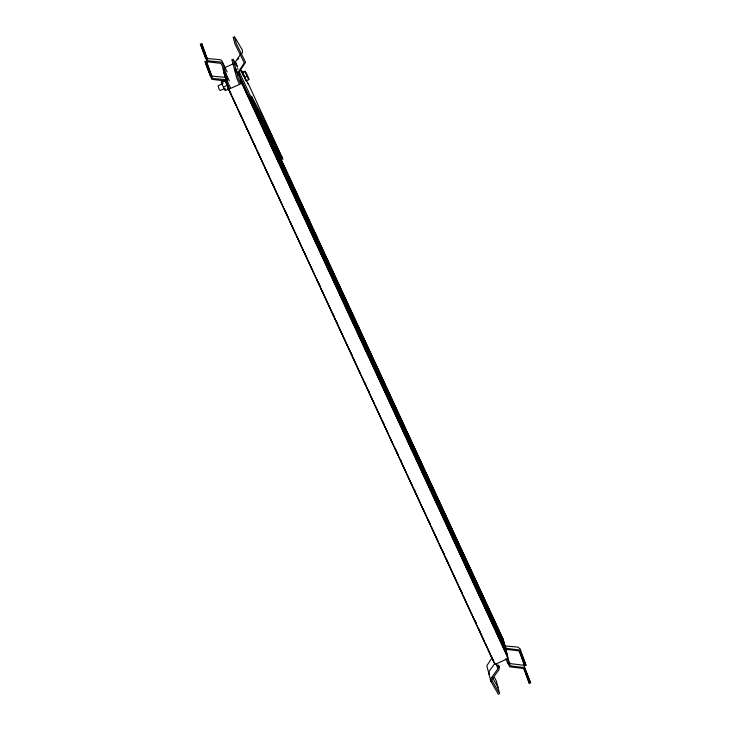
<?xml version="1.0" encoding="UTF-8"?>
<svg xmlns="http://www.w3.org/2000/svg" width="731" height="731" viewBox="0 0 731 731"><rect width="100%" height="100%" fill="white"/><g stroke="black" fill="none" stroke-linecap="round" stroke-linejoin="round"><path stroke-width="1.1" d="M242.326 53.199L242.491 50.284L234.432 36.55L236.25 43.504L245.561 62.318L239.75 71.19L239.622 72.543L251.519 98.155L252.259 99.434L251.473 96.227L265.956 123.201L282.842 159.194L248.202 83.498L247.38 83.508M223.202 80.839L221.21 82.237L224.179 88.926L225.431 90.543L228.026 89.356M225.194 89.666L225.431 90.543M242.528 72.999L245.369 71.209L242.29 72.113L246.246 81.031L249.088 79.24L246.119 72.552M241.066 53.774L235.72 61.203L235.592 62.555L237.42 66.521M237.575 59.805L238.763 58.151M492.328 657.315L486.846 665.74L490.83 681.292L498.46 694.45M494.805 663.483L489.149 671.341L488.984 674.247M223.339 68.358L225.303 77.541M223.869 71.857L223.211 69.582M225.331 75.622L223.522 70.752M225.45 76.28L223.823 71.93M225.276 76.417L224.134 73.1M225.587 77.587L224.444 74.279M225.413 77.724L224.746 75.448M227.734 85.801L226.601 82.493M228.529 88.012L226.902 83.663M229.315 90.224L227.213 84.842M231.544 95.542L227.524 86.011M493.882 662.396L227.825 87.181M240.453 78.921L506.802 653.934M494.522 663.483L228.136 88.36M240.764 80.099L507.113 655.104M241.066 81.269L507.415 656.274M241.376 82.439L507.725 657.452M502.8 638.675L277.058 150.495M503.111 639.844L262.009 118.513M261.36 117.618L503.714 640.822L505.898 650.48M503.723 642.193L258.308 111.532M504.034 643.371L256.7 108.563M504.344 644.541L252.204 99.379M251.172 100.202L506.482 651.385L507.597 658.677L495.189 664.342L494.211 662.313M491.177 656.045L493.571 661.217L493.599 659.965M506.492 652.756L238.361 73.118L238.489 71.766L244.3 62.893L234.998 44.079L233.171 37.126L233.81 37.902M497.363 687.661L497.975 687.323L492.42 677.509M225.148 67.453L235.747 62.692L236.415 63.551M224.408 73.621L225.66 73.045L229.36 81.04M221.703 82.502L225.166 80.922L226.939 84.586M223.083 83.517L218.048 85.819L219.227 89.447L220.223 90.516L225.258 88.223M223.686 86.962L227.14 85.381M244.501 77.459L247.078 76.28L248.823 79.853M505.971 653.669L506.592 653.377M279.708 157.997L281.033 157.649M503.412 639.643L502.096 637.697M281.462 157.083L282.285 157.083M505.13 649.229L518.288 650.791L519.449 651.677L524.748 665.895L519.613 651.44M245.104 71.821L247.078 76.28M232.266 60.189L231.946 59.668L236.871 78.445L239.375 84.111M281.581 159.769L264.704 123.777L251.519 99.197M497.382 666.032L497.802 667.915L495.6 663.419M494.448 677.317L496.276 680.872L499.666 693.783L492.045 680.616L492.127 679.163L499.035 669.559L499.3 666.846L498.505 665.228L499.054 667.339L497.784 664.835M240.481 69.737L243.578 75.905L241.696 70.916L243.843 75.156M246.347 80.465L248.412 84.303L248.202 83.498M242.29 72.113L243.606 74.8M248.96 95.999L250.998 100.001L250.45 97.89M244.839 77.285L245.863 79.469M263.626 121.483L266.979 128.738M267.939 130.803L271.302 138.058M272.745 141.165L276.099 148.42M236.314 65.571L233.198 59.092L238.123 77.87L240.627 83.535M503.266 641.873L504.692 644.952L505.962 646.049L517.804 647.081L520.134 648.854L526.046 665.42L519.814 650.014L506.583 648.388L504.655 645.985L509.315 662.551L510.585 663.647L523.816 665.274L530.669 683.019L524.438 667.622L511.197 665.996L509.927 664.899L507.076 658.741M239.366 76.472L235.665 68.476L234.404 69.052L235.793 72.049M507.908 662.816L508.2 663.437M505.596 658.841L509.745 666.836L522.903 668.39L524.072 669.276L529.363 683.494L523.844 667.988M227.158 71.94L221.639 60.445L219.94 59.65L208.097 58.617L206.928 57.731L201.637 43.504L207.549 60.079L208.71 60.956L220.552 61.998L222.261 62.793L223.723 65.653L227.606 80.437L226.263 78.043L224.554 77.258L212.712 76.216L211.551 75.33L206.252 61.112L212.164 77.678L213.333 78.564L225.166 79.597L226.875 80.392L230.512 87.848M497.756 666.8L497.912 668.774L491.004 678.377L490.83 681.292M229.26 88.424L225.523 80.995L211.798 79.332L204.954 61.587L205.201 62.135M239.869 113.013L241.787 117.161M254.269 144.098L255.704 147.205M258.107 152.386L259.066 154.451M272.023 182.43L273.942 186.569M284.98 210.4L287.859 216.614M290.262 221.795L291.221 223.869M304.178 251.848L305.138 253.913M318.095 281.892L320.014 286.031M322.417 291.212L323.376 293.286M332.495 312.969L333.93 316.075M336.333 321.256L337.293 323.33M350.25 351.3L352.168 355.449M364.65 382.386L366.085 385.493M368.488 390.674L369.447 392.748M382.404 420.718L384.323 424.866M395.361 448.697L398.24 454.91M400.643 460.091L401.602 462.166M414.559 490.135L415.519 492.21M428.476 520.18L430.395 524.328M442.876 551.265L444.311 554.372M446.714 559.553L447.674 561.627M460.631 589.597L462.549 593.736M475.031 620.674L476.466 623.79M478.869 628.971L479.828 631.036M232.504 97.607L235.857 104.862M238.26 110.043L241.623 117.298M242.582 119.363L249.774 134.906M250.733 136.98L255.539 147.342M256.499 149.416L263.699 164.95M264.659 167.024L269.456 177.386M270.415 179.46L273.769 186.707M274.737 188.781L277.616 194.994M278.575 197.068L281.928 204.324M284.332 209.505L287.694 216.76M290.088 221.932L295.845 234.368M296.804 236.442L301.611 246.804M302.57 248.869L309.77 264.412M310.73 266.486L314.083 273.741M316.486 278.922L319.84 286.168M320.808 288.242L328 303.785M328.959 305.86L333.765 316.212M334.725 318.287L341.916 333.829M342.885 335.904L347.682 346.266M348.641 348.331L351.995 355.586M352.954 357.66L355.842 363.874M356.801 365.948L360.155 373.203M362.558 378.384L365.92 385.63M366.88 387.704L374.071 403.247M375.03 405.321L379.837 415.674M380.796 417.748L384.15 425.003M385.109 427.078L387.987 433.291M388.956 435.365L392.309 442.611M394.713 447.792L398.066 455.047M400.469 460.228L406.226 472.665M407.185 474.73L411.992 485.092M412.951 487.166L420.142 502.709M421.102 504.774L425.908 515.136M426.867 517.21L430.221 524.465M431.18 526.53L438.381 542.073M439.34 544.147L444.137 554.509M445.106 556.583L452.297 572.117M453.257 574.191L458.063 584.553M459.022 586.627L462.376 593.874M463.335 595.948L466.214 602.17M467.173 604.235L471.979 614.597M472.939 616.672L476.292 623.927M478.695 629.108L484.452 641.535M485.411 643.609L490.209 653.971M227.834 86.03L225.395 80.501M244.035 75.695L246.246 81.031M201.354 46.592L200.331 43.979L207.184 61.733L220.899 63.387L222.462 66.229L225.788 78.902M201.747 47.643L205.63 58.206M205.978 64.191L210.245 75.805M237.063 66.009L237.347 67.069M237.685 68.358L237.959 69.418M238.507 71.51L241.248 83.663L228.401 89.356L226.08 80.511M221.466 81.634L221.968 83.59M243.322 74.407L245.388 79.03L243.322 74.407"/></g></svg>
